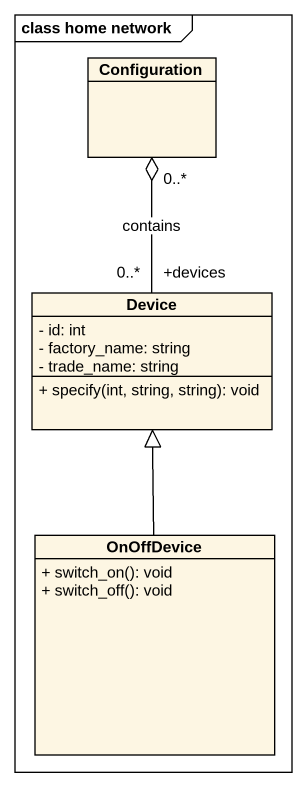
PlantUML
@startuml
mainframe class home network
hide circle
hide empty members
skinparam classAttributeIconSize 0
class Configuration
class Device {
  - id: int
  - factory_name: string
  - trade_name: string
  + specify(int, string, string): void
}
class OnOffDevice {
  + switch_on(): void
  + switch_off(): void
}
Device "+devices\n0..*" -up-o "0..*" Configuration : contains
OnOffDevice -up-|> Device
@enduml
